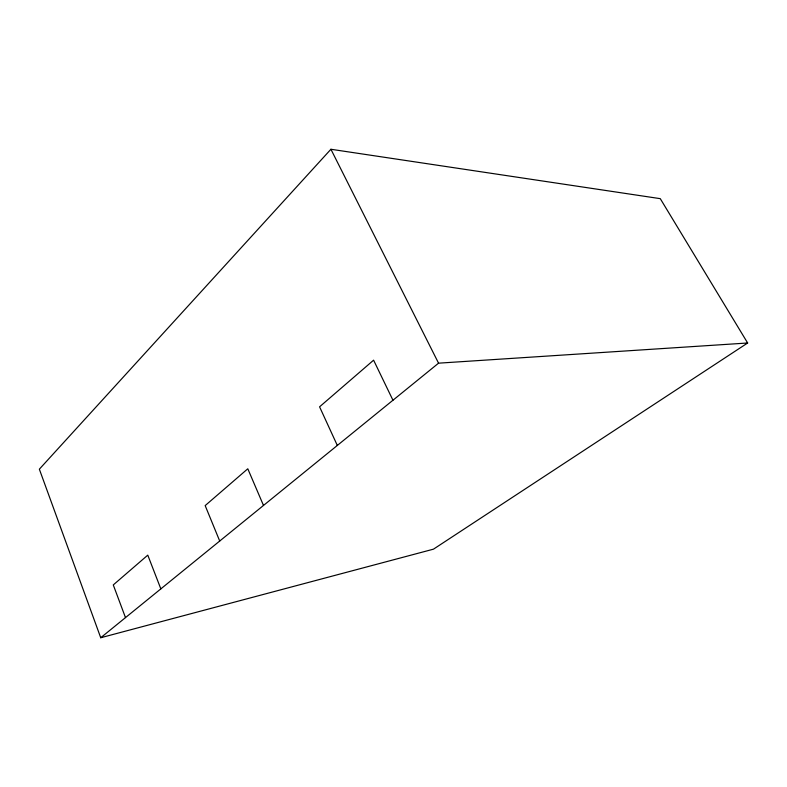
<?xml version="1.0" encoding="UTF-8"?>
<svg xmlns="http://www.w3.org/2000/svg" width="787" height="787" viewBox="0 0 787 787"><rect width="100%" height="100%" fill="white"/><g stroke="black" fill="none" stroke-linecap="round" stroke-linejoin="round"><path stroke-width="1.18" d="M330.914 149.264L39.35 469.19L100.726 637.736L433.46 549.169L747.65 342.994L660.273 198.658L330.914 149.264L438.556 363.171L747.65 342.994M100.726 637.736L438.556 363.171M392.949 400.229L373.599 360.171L319.581 406.82L337.318 445.452M263.497 505.451L247.797 468.786L205.171 505.598L219.711 541.033M160.843 588.883L147.779 555.14L113.279 584.928L125.487 617.608"/></g></svg>
